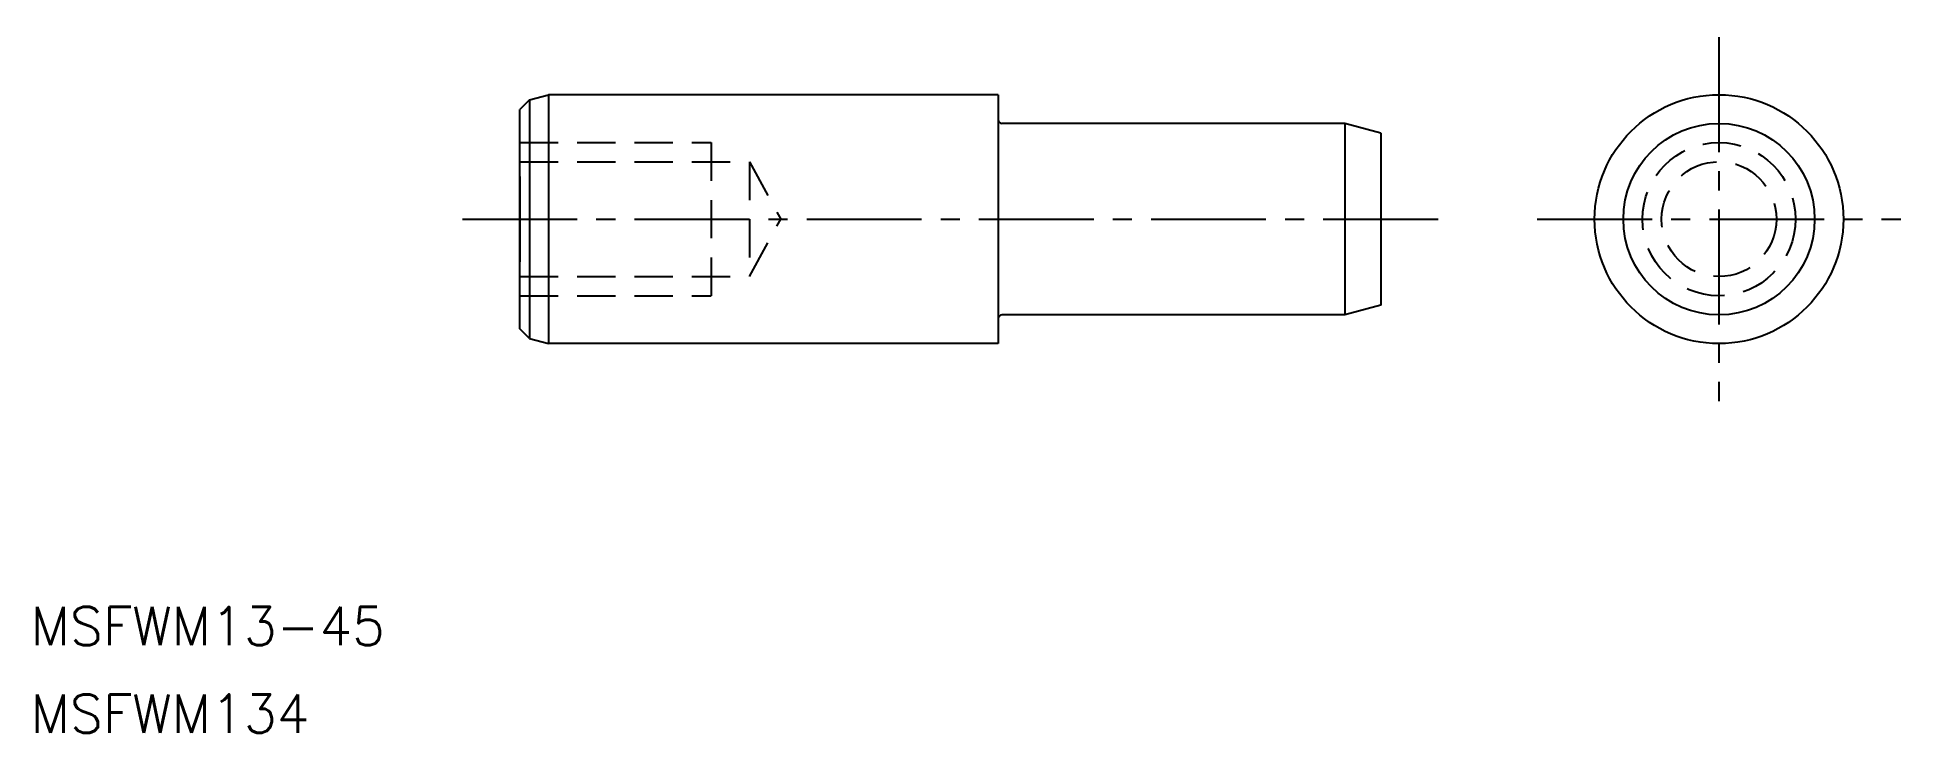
# Model space of a CAD drawing. Extents: x 487 to 584.4, y 184.7 to 221.
import ezdxf

# ---------------------------------------------------------------- set-up
doc = ezdxf.new("R2010")
doc.units = 0
doc.header["$LTSCALE"] = 8
doc.linetypes.add('CENTER2', pattern=[1.125, 0.75, -0.125, 0.125, -0.125])
doc.linetypes.add('HIDDEN', pattern=[0.375, 0.25, -0.125])
doc.layers.get('0').update_dxf_attribs({"linetype": 'CONTINUOUS'})
doc.layers.add('CENTER', color=1, linetype='CENTER2')
doc.styles.get("Standard").update_dxf_attribs({"font": 'TXT', "bigfont": 'BIGFONT'})

msp = doc.modelspace()

# ---------------------------------------------------------------- linework, layer by layer
at = {"color": 7, "linetype": 'CONTINUOUS'}
for p, q in [((512.693, 217.744), (512.193, 217.244)), ((512.193, 205.78), (512.193, 217.244)), ((512.693, 217.744), (513.693, 218.012)), ((512.693, 217.744), (512.693, 205.28)), ((513.693, 218.012), (513.693, 205.012)), ((537.193, 218.012), (513.693, 218.012)), ((537.193, 218.012), (537.193, 205.012)), ((555.327, 216.512), (537.393, 216.512)), ((557.193, 216.012), (555.327, 216.512)), ((555.327, 216.512), (555.327, 206.512)), ((557.193, 216.012), (557.193, 207.012)), ((512.193, 213.744), (512.193, 209.28)), ((555.327, 206.512), (537.393, 206.512)), ((557.193, 207.012), (555.327, 206.512)), ((512.693, 205.28), (512.193, 205.78)), ((512.693, 205.28), (513.693, 205.012)), ((537.193, 205.012), (513.693, 205.012))]:
    msp.add_line(p, q, dxfattribs=at)
at = {"color": 3, "linetype": 'HIDDEN'}
for p, q in [((512.193, 215.512), (522.193, 215.512)), ((522.193, 215.512), (522.193, 207.512)), ((512.193, 214.512), (524.193, 214.512)), ((524.193, 214.512), (524.193, 208.512)), ((524.193, 214.512), (525.831, 211.512)), ((524.193, 208.512), (525.831, 211.512)), ((512.193, 208.512), (524.193, 208.512)), ((512.193, 207.512), (522.193, 207.512))]:
    msp.add_line(p, q, dxfattribs=at)
at = {"color": 7, "linetype": 'CONTINUOUS'}
for radius in [6.5, 5]:
    msp.add_circle((574.878, 211.512), radius, dxfattribs=at)
at = {"color": 3, "linetype": 'HIDDEN'}
for radius in [4, 3]:
    msp.add_circle((574.878, 211.512), radius, dxfattribs=at)
at = {"color": 7, "linetype": 'CONTINUOUS'}
for centre, start, end in [((537.393, 216.712), 180, 270), ((537.393, 206.312), 90, 180)]:
    msp.add_arc(centre, 0.2, start, end, dxfattribs=at)
at = {"layer": 'CENTER', "color": 1, "linetype": 'CENTER2'}
for p, q in [((574.878, 221.012), (574.878, 202.012)), ((509.193, 211.512), (560.193, 211.512)), ((565.378, 211.512), (584.378, 211.512))]:
    msp.add_line(p, q, dxfattribs=at)

# ---------------------------------------------------------------- texts
at = {"color": 7, "linetype": 'CONTINUOUS'}
for s, p in [('MSFWM13-45', (486.627, 189.258)), ('MSFWM134', (486.627, 184.688))]:
    msp.add_text(s, height=2, dxfattribs=at).set_placement(p)

doc.saveas('drawing.dxf')
